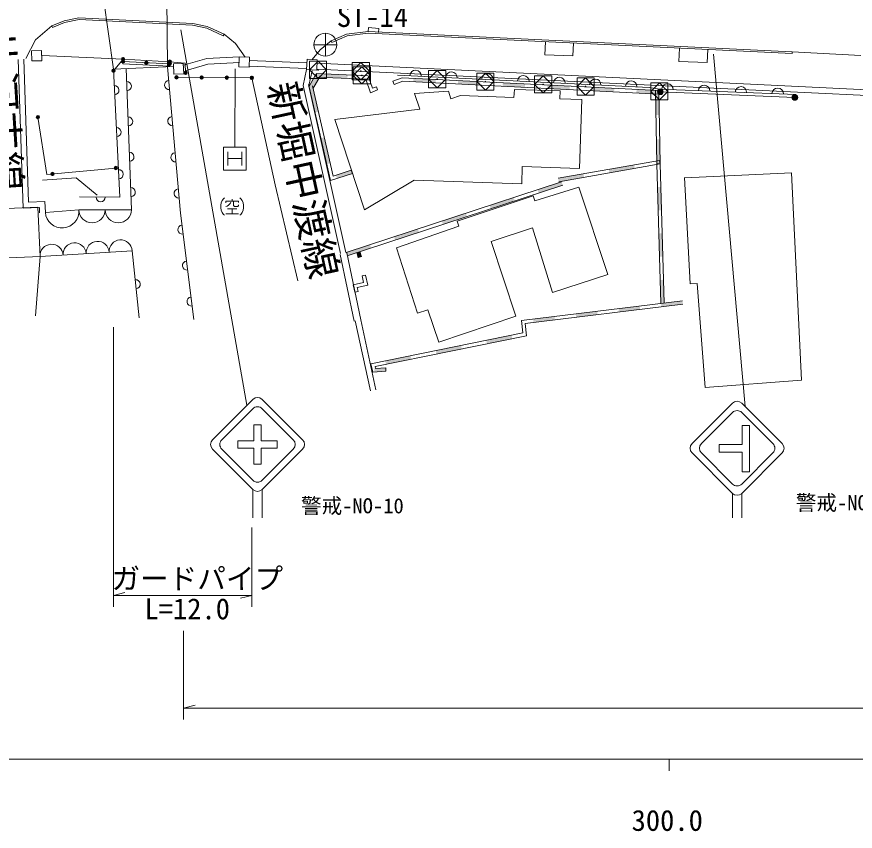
# Model space of a CAD drawing. Units: millimetres, scale not verified. Extents: x 40000 to 680000, y 20000 to 380000.
# Drawn here: x 310968 to 384284, y 198715 to 269890 of the extents above; entities that cross this region are included whole.
import ezdxf
from ezdxf.enums import TextEntityAlignment as Align

# ---------------------------------------------------------------- set-up
doc = ezdxf.new("R2010")
doc.units = ezdxf.units.MM
doc.header["$LTSCALE"] = 1000
for name, color, linetype, lineweight in [('M-BGD', 7, 'Continuous', 13), ('M-BMK-ROW', 30, 'Continuous', 13), ('M-BMK-SRVR', 3, 'Continuous', 13), ('M-STR-HTXT', 7, 'Continuous', 13), ('M-STR-STRC', 7, 'Continuous', 13), ('M-TTL-BAND', 7, 'Continuous', 13)]:
    doc.layers.add(name, color=color, linetype=linetype, lineweight=lineweight)
doc.layers.add('M-BGD-HTXT', color=7, linetype='Continuous')
doc.styles.add('ＭＳ ゴシック', font='')
doc.styles.get('ＭＳ ゴシック').set_extended_font_data('MS Gothic')

msp = doc.modelspace()

# ---------------------------------------------------------------- hatches: boundary and pattern name
at = {"layer": 'M-BGD'}
for points in [[(337148, 264906), (336518, 263780), (336868, 263585), (337497, 264711)], [(339893, 264799), (337184, 264922), (337171, 264622), (339880, 264499)], [(347610, 264410), (345660, 264507), (345645, 264207), (347595, 264110)], [(351511, 264216), (349561, 264313), (349546, 264013), (351496, 263916)], [(355412, 264022), (353462, 264119), (353447, 263819), (355398, 263722)], [(336528, 263777), (337045, 261526), (337337, 261593), (336820, 263844)], [(359314, 263828), (357363, 263925), (357348, 263625), (359299, 263529)], [(363215, 263634), (361264, 263731), (361249, 263432), (363200, 263335)], [(367116, 263440), (365165, 263537), (365150, 263238), (367101, 263141)], [(367153, 261306), (367116, 263440), (366816, 263435), (366853, 261300)], [(337562, 259274), (338078, 257023), (338371, 257090), (337854, 259342)], [(367228, 257036), (367191, 259171), (366891, 259166), (366928, 257031)], [(362792, 256257), (365010, 256646), (364958, 256942), (362740, 256552)], [(338963, 255768), (340313, 256207), (340220, 256492), (338870, 256053)], [(358357, 255477), (360575, 255867), (360523, 256163), (358305, 255773)], [(358609, 255456), (356514, 254771), (356608, 254485), (358702, 255171)], [(367344, 252983), (367286, 255010), (366986, 255001), (367044, 252975)], [(354420, 254085), (352326, 253400), (352419, 253115), (354514, 253800)], [(350232, 252715), (348138, 252030), (348231, 251745), (350325, 252430)], [(346044, 251345), (343950, 250660), (344043, 250375), (346137, 251060)], [(367460, 248930), (367402, 250957), (367102, 250948), (367160, 248921)], [(341856, 249974), (339761, 249289), (339855, 249004), (341949, 249689)], [(341108, 248897), (340980, 249375), (340690, 249297), (340818, 248820)], [(367576, 244877), (367518, 246904), (367218, 246895), (367276, 244868)], [(369168, 245072), (367304, 244844), (367341, 244546), (369204, 244774)], [(361714, 244159), (359851, 243931), (359888, 243633), (361751, 243861)], [(365441, 244615), (363578, 244387), (363614, 244089), (365478, 244318)], [(357988, 243702), (356125, 243474), (356161, 243176), (358024, 243405)], [(354232, 242064), (352024, 241614), (352084, 241320), (354292, 241770)], [(349816, 241164), (347609, 240715), (347669, 240421), (349876, 240871)], [(345401, 240265), (343193, 239815), (343253, 239521), (345461, 239971)], [(342243, 238853), (343244, 238915), (343226, 239215), (342224, 239152)]]:
    msp.add_hatch(color=256, dxfattribs=at).paths.add_polyline_path(points)

# ---------------------------------------------------------------- linework, layer by layer
for p, q in [((316906, 283309), (319414, 265321)), ((323918, 283619), (324154, 265507)), ((314048, 269104), (314105, 268965)), ((329026, 268225), (329089, 268361)), ((342588, 268523), (342617, 268877)), ((338448, 267785), (338508, 267647)), ((359645, 267585), (359597, 266472)), ((371381, 267023), (371332, 265884)), ((311524, 253171), (311085, 266170)), ((312006, 253693), (311584, 266187)), ((313180, 266517), (320265, 266186)), ((320265, 266186), (319429, 265179)), ((320243, 265787), (320265, 266186)), ((324348, 265964), (320265, 266186)), ((378763, 266669), (378771, 266819)), ((384781, 266506), (378771, 266819)), ((324645, 265540), (319414, 265321)), ((324326, 265564), (320243, 265787)), ((324337, 265764), (320254, 265987)), ((324348, 265964), (324326, 265564)), ((336277, 265367), (331299, 265574)), ((336298, 265866), (331320, 266074)), ((390965, 263225), (337228, 265822)), ((320533, 265380), (320990, 253028)), ((336316, 265273), (336000, 263872)), ((336804, 265163), (336512, 263871)), ((337148, 264906), (336519, 263780)), ((337497, 264711), (336868, 263585)), ((337184, 264921), (337171, 264621)), ((341706, 264717), (337184, 264921)), ((390940, 262725), (337204, 265322)), ((342068, 263646), (341706, 264717)), ((344265, 264801), (366265, 263715)), ((324937, 264598), (331521, 264554)), ((331521, 264554), (333563, 255193)), ((336488, 263981), (339752, 249298)), ((341488, 264426), (337171, 264621)), ((341884, 263253), (341488, 264426)), ((344678, 264555), (343861, 264255)), ((343861, 264255), (343964, 263974)), ((344724, 264252), (343964, 263974)), ((367116, 263440), (344678, 264555)), ((367101, 263140), (344724, 264252)), ((336000, 263872), (339264, 249189)), ((336528, 263776), (338408, 255587)), ((336821, 263843), (338627, 255973)), ((342521, 263500), (341884, 263253)), ((342413, 263780), (342068, 263646)), ((342413, 263780), (342521, 263500)), ((348708, 263378), (345749, 263176)), ((348926, 262719), (348708, 263378)), ((354487, 263545), (354437, 262845)), ((354487, 263545), (358483, 263411)), ((366928, 257030), (366816, 263435)), ((367228, 257036), (367116, 263440)), ((367243, 263336), (379007, 262841)), ((348926, 262719), (349773, 262997)), ((348926, 262719), (349773, 262997)), ((349773, 262997), (354437, 262845)), ((338778, 260900), (341377, 253010)), ((355168, 256795), (355118, 255296)), ((355168, 256795), (360165, 256628)), ((358305, 255772), (367176, 257331)), ((358357, 255477), (367228, 257036)), ((367228, 257036), (366928, 257027)), ((367276, 244868), (366928, 257027)), ((367228, 257036), (367176, 257331)), ((367576, 244876), (367228, 257036)), ((338408, 255587), (340313, 256206)), ((338627, 255973), (340221, 256491)), ((340313, 256206), (340221, 256491)), ((369370, 255816), (378724, 256261)), ((378724, 256261), (379586, 238137)), ((333563, 255193), (335535, 246828)), ((358609, 255455), (339762, 249289)), ((358702, 255170), (339855, 249004)), ((341377, 253010), (345724, 255610)), ((345724, 255610), (355118, 255296)), ((369368, 255852), (369848, 246550)), ((329806, 253945), (329806, 253785)), ((329406, 253105), (330206, 253105)), ((329806, 253105), (329806, 252665)), ((329246, 252665), (330366, 252665)), ((313001, 248936), (321060, 249450)), ((321060, 249450), (321676, 243578)), ((340818, 248819), (340691, 249297)), ((341108, 248897), (340980, 249374)), ((313001, 248936), (312595, 243747)), ((339252, 249129), (340480, 243288)), ((339839, 249253), (341067, 243412)), ((341469, 247308), (341175, 247246)), ((341297, 246668), (341175, 247246)), ((341651, 246440), (341469, 247308)), ((340394, 246463), (341297, 246668)), ((340515, 245835), (340394, 246463)), ((340744, 246235), (341651, 246440)), ((369848, 246550), (370468, 246582)), ((340810, 245891), (340515, 245835)), ((340810, 245891), (340744, 246235)), ((369168, 245072), (355110, 243349)), ((369205, 244774), (355434, 243087)), ((341061, 243414), (342374, 237293)), ((340572, 243309), (341885, 237188)), ((355110, 243349), (355205, 242262)), ((355434, 243087), (355527, 242021)), ((355205, 242262), (341936, 239558)), ((355527, 242021), (342303, 239327)), ((341936, 239558), (342115, 238844)), ((342303, 239327), (342345, 239159)), ((342345, 239159), (343226, 239214)), ((343245, 238915), (343226, 239214)), ((342115, 238844), (343245, 238915))]:
    msp.add_line(p, q, dxfattribs=at)
for points in [[(314048, 269104), (312618, 267878), (311772, 266236)], [(329089, 268361), (327630, 269030), (326367, 269304), (316406, 269795), (315106, 269537), (314048, 269104)], [(329026, 268225), (327582, 268887), (326348, 269154), (316417, 269644), (315149, 269393), (314105, 268965)], [(330929, 266371), (330083, 267547), (329089, 268361)], [(338448, 267785), (339805, 268368), (341696, 268596), (378771, 266819)], [(338508, 267647), (339844, 268222), (341701, 268446), (378763, 266669)], [(342617, 268877), (341723, 268950), (341694, 268596)], [(336800, 266159), (337483, 266996), (338448, 267785)], [(359597, 266472), (357151, 266578), (357200, 267703)], [(371332, 265884), (368874, 265991), (368924, 267140)], [(330415, 266390), (327588, 266246), (325560, 265648)], [(324154, 265507), (325270, 252731), (326457, 243431)], [(325731, 264989), (325692, 265842), (324348, 265964)], [(330440, 265890), (327672, 265750), (325701, 265168)], [(319414, 265321), (319976, 254112), (316466, 254144)], [(358483, 263411), (358460, 262715), (360367, 262651), (360165, 256628)], [(366265, 263715), (367161, 263562), (379109, 263095)], [(338778, 260900), (346201, 261823), (345749, 263176)], [(319632, 256671), (313598, 256113), (312814, 261127)], [(313227, 255610), (316158, 255813), (317992, 254302)], [(313466, 252785), (313413, 253757), (312006, 253693)], [(329126, 254065), (329046, 253985), (328926, 253825), (328846, 253625), (328806, 253425), (328806, 253185), (328846, 252985), (328926, 252785), (329046, 252625), (329126, 252545)], [(329246, 253625), (329246, 253785), (330366, 253785), (330366, 253665)], [(329926, 253745), (329926, 253385), (330006, 253305), (330286, 253305), (330366, 253385), (330366, 253465)], [(330486, 254065), (330566, 253985), (330686, 253825), (330766, 253625), (330806, 253425), (330806, 253185), (330766, 252985), (330686, 252785), (330566, 252625), (330486, 252545)], [(312967, 252758), (312941, 253235), (311524, 253171)], [(313466, 252785), (316401, 253022), (320990, 253028)], [(329686, 253665), (329606, 253545), (329486, 253425), (329366, 253345), (329246, 253305)], [(379586, 238137), (371168, 237489), (370468, 246582)]]:
    msp.add_lwpolyline(points, dxfattribs=at)
for points in [[(312262, 266923), (312276, 266038), (313146, 266053), (313131, 266937)], [(331322, 266351), (330415, 266390), (330378, 265524), (331285, 265485)], [(336352, 266174), (336316, 265273), (337205, 265238), (337240, 266139)], [(324698, 264863), (325562, 264894), (325530, 265798), (324666, 265767)], [(344180, 249696), (346006, 243986), (346922, 244283), (347884, 241442), (354600, 243716), (352443, 250247), (356051, 251439), (357823, 245786), (362645, 247369), (360104, 255013), (356279, 253796), (356133, 254236), (349490, 252028), (349615, 251581)], [(307526, 248696), (313001, 248936), (312811, 253265), (307336, 253024)]]:
    msp.add_lwpolyline(points, close=True, dxfattribs=at)
for centre, radius in [((320265, 266186), 150), ((320265, 266186), 132), ((320265, 266186), 114), ((320265, 266186), 96), ((320265, 266186), 78), ((320265, 266186), 60), ((320265, 266186), 42), ((320265, 266186), 24), ((320265, 266186), 6), ((320254, 265987), 150), ((320254, 265987), 132), ((320254, 265987), 114), ((320254, 265987), 96), ((320254, 265987), 78), ((320254, 265987), 60), ((320254, 265987), 42), ((320254, 265987), 24), ((320254, 265987), 6), ((322295, 265875), 150), ((322295, 265875), 132), ((322295, 265875), 114), ((322295, 265875), 96), ((322295, 265875), 78), ((322295, 265875), 60), ((322295, 265875), 42), ((322295, 265875), 24), ((322295, 265875), 6), ((324337, 265764), 150), ((324348, 265964), 150), ((324337, 265764), 132), ((324348, 265964), 132), ((324337, 265764), 114), ((324348, 265964), 114), ((324337, 265764), 96), ((324348, 265964), 96), ((324337, 265764), 78), ((324348, 265964), 78), ((324337, 265764), 60), ((324348, 265964), 60), ((324337, 265764), 42), ((324348, 265964), 42), ((324337, 265764), 24), ((324348, 265964), 24), ((324337, 265764), 6), ((324348, 265964), 6), ((319429, 265179), 150), ((319429, 265179), 132), ((319429, 265179), 114), ((319429, 265179), 96), ((319429, 265179), 78), ((319429, 265179), 60), ((319429, 265179), 42), ((319429, 265179), 24), ((319429, 265179), 6), ((324937, 264598), 150), ((324937, 264598), 132), ((324937, 264598), 114), ((324937, 264598), 96), ((324937, 264598), 78), ((325731, 264989), 150), ((325731, 264989), 132), ((325731, 264989), 114), ((325731, 264989), 96), ((325731, 264989), 78), ((325731, 264989), 60), ((325731, 264989), 42), ((325731, 264989), 24), ((325731, 264989), 6), ((327132, 264583), 150), ((327132, 264583), 132), ((327132, 264583), 114), ((327132, 264583), 96), ((329326, 264569), 150), ((329326, 264569), 132), ((329326, 264569), 114), ((331521, 264554), 150), ((331521, 264554), 132), ((324937, 264598), 60), ((324937, 264598), 42), ((324937, 264598), 24), ((324937, 264598), 6), ((327132, 264583), 78), ((327132, 264583), 60), ((327132, 264583), 42), ((327132, 264583), 24), ((327132, 264583), 6), ((329326, 264569), 96), ((329326, 264569), 78), ((329326, 264569), 60), ((329326, 264569), 42), ((329326, 264569), 24), ((329326, 264569), 6), ((331521, 264554), 114), ((331521, 264554), 96), ((331521, 264554), 78), ((331521, 264554), 60), ((331521, 264554), 42), ((331521, 264554), 24), ((331521, 264554), 6), ((367243, 263336), 250), ((367243, 263336), 220), ((367243, 263336), 190), ((367243, 263336), 160), ((367243, 263336), 130), ((367243, 263336), 100), ((367243, 263336), 70), ((367243, 263336), 40), ((367243, 263336), 10), ((379007, 262841), 250), ((379007, 262841), 220), ((379007, 262841), 190), ((379007, 262841), 160), ((379007, 262841), 130), ((379007, 262841), 100), ((379007, 262841), 70), ((379007, 262841), 40), ((379007, 262841), 10), ((312814, 261127), 150), ((312814, 261127), 132), ((312814, 261127), 114), ((312814, 261127), 96), ((312814, 261127), 78), ((312814, 261127), 60), ((312814, 261127), 42), ((312814, 261127), 24), ((312814, 261127), 6), ((319632, 256671), 150), ((319632, 256671), 132), ((319632, 256671), 114), ((319632, 256671), 96), ((319632, 256671), 78), ((319632, 256671), 60), ((319632, 256671), 42), ((319632, 256671), 24), ((319632, 256671), 6), ((314088, 256158), 150), ((314088, 256158), 132), ((314088, 256158), 114), ((314088, 256158), 96), ((314088, 256158), 78), ((314088, 256158), 60), ((314088, 256158), 42), ((314088, 256158), 24), ((314088, 256158), 6)]:
    msp.add_circle(centre, radius, dxfattribs=at)
for centre, radius, start, end in [((345836, 264723), 500, 357.17346, 177.17346), ((348979, 264568), 500, 357.17346, 177.17346), ((352122, 264413), 500, 357.17346, 177.17346), ((355265, 264258), 500, 357.17346, 177.17346), ((320590, 263836), 400, 272.11863, 92.11863), ((324292, 263927), 400, 94.99545, 274.99545), ((358408, 264103), 500, 357.17346, 177.17346), ((361551, 263947), 500, 357.17346, 177.17346), ((364694, 263792), 500, 357.17346, 177.17346), ((367860, 263535), 500, 357.76054, 177.76054), ((319506, 263482), 400, 272.87039, 92.87039), ((371074, 263409), 500, 357.76054, 177.76054), ((374288, 263283), 500, 357.76054, 177.76054), ((377502, 263158), 500, 357.76054, 177.76054), ((320704, 260748), 400, 272.11863, 92.11863), ((324568, 260768), 400, 94.99545, 274.99545), ((319691, 259803), 400, 272.87039, 92.87039), ((320818, 257660), 400, 272.11863, 92.11863), ((324844, 257608), 400, 94.99545, 274.99545), ((319875, 256124), 400, 272.87039, 92.87039), ((320933, 254572), 400, 272.11863, 92.11863), ((325120, 254449), 400, 94.99545, 274.99545), ((318307, 254127), 400, 179.48765, 359.48765), ((314933, 252904), 1472, 184.61961, 4.61961), ((317548, 253024), 1147, 180.07432, 0.07432), ((319843, 253027), 1147, 180.07432, 0.07432), ((325454, 251296), 400, 97.26997, 277.26997), ((314008, 249001), 1009, 3.65053, 183.65053), ((316023, 249129), 1009, 3.65053, 183.65053), ((318038, 249258), 1009, 3.65053, 183.65053), ((320053, 249386), 1009, 3.65053, 183.65053), ((325855, 248150), 400, 97.26997, 277.26997), ((321368, 246514), 400, 275.98964, 95.98964), ((326256, 245004), 400, 97.26997, 277.26997)]:
    msp.add_arc(centre, radius, start, end, dxfattribs=at)
at = {"layer": 'M-BMK-ROW'}
for points in [[(337310, 266005), (338060, 266005), (338060, 264505), (336560, 264505), (336560, 266005)], [(337310, 266005), (336560, 265255), (337310, 264505), (338060, 265255)], [(341052, 265889), (341802, 265889), (341802, 264389), (340302, 264389), (340302, 265889)], [(341052, 265889), (340302, 265139), (341052, 264389), (341802, 265139)], [(341140, 265517), (341890, 265517), (341890, 264017), (340390, 264017), (340390, 265517)], [(341140, 265517), (340390, 264767), (341140, 264017), (341890, 264767)], [(347723, 265188), (348473, 265188), (348473, 263688), (346973, 263688), (346973, 265188)], [(347723, 265188), (346973, 264438), (347723, 263688), (348473, 264438)], [(351940, 264975), (352690, 264975), (352690, 263475), (351190, 263475), (351190, 264975)], [(351940, 264975), (351190, 264225), (351940, 263475), (352690, 264225)], [(356998, 264733), (357748, 264733), (357748, 263233), (356248, 263233), (356248, 264733)], [(356998, 264733), (356248, 263983), (356998, 263233), (357748, 263983)], [(360710, 264554), (361460, 264554), (361460, 263054), (359960, 263054), (359960, 264554)], [(360710, 264554), (359960, 263804), (360710, 263054), (361460, 263804)], [(367156, 264119), (367906, 264119), (367906, 262619), (366406, 262619), (366406, 264119)], [(367156, 264119), (366406, 263369), (367156, 262619), (367906, 263369)]]:
    msp.add_lwpolyline(points, close=True, dxfattribs=at)
for centre in [(337310, 265255), (341052, 265139), (341140, 264767), (347723, 264438), (351940, 264225), (356998, 263983), (360710, 263804), (367156, 263369)]:
    msp.add_circle(centre, 30, dxfattribs=at)
at = {"layer": 'M-BMK-SRVR'}
for p, q in [((337950, 268449), (337950, 266449)), ((336950, 267449), (338950, 267449))]:
    msp.add_line(p, q, dxfattribs=at)
msp.add_circle((337950, 267449), 1000, dxfattribs=at)
at = {"layer": 'M-STR-HTXT'}
for p, q in [((319429, 242751), (319429, 218327)), ((331521, 225256), (331521, 218327)), ((319429, 219327), (320429, 219577)), ((319429, 219327), (331521, 219327)), ((331521, 219327), (330521, 219077)), ((325560, 216213), (325560, 208476)), ((325560, 209476), (326560, 209726)), ((325560, 209476), (562368, 209476))]:
    msp.add_line(p, q, dxfattribs=at)
at = {"layer": 'M-STR-STRC'}
for p, q in [((331096, 235940), (325325, 268763)), ((371879, 266629), (374656, 235831)), ((330071, 265330), (330023, 258510)), ((329435, 258095), (329435, 256895)), ((330635, 258095), (330635, 256895)), ((329435, 257495), (330635, 257495)), ((331612, 236456), (328079, 232922)), ((332427, 236456), (335960, 232922)), ((373550, 236124), (370016, 232590)), ((374364, 236124), (377898, 232590)), ((328893, 232922), (331612, 235641)), ((332427, 235641), (335146, 232922)), ((373550, 235309), (370831, 232590)), ((377083, 232590), (374364, 235309)), ((331697, 232838), (331697, 234243)), ((331697, 234243), (332342, 234243)), ((332342, 232838), (332342, 234243)), ((374390, 234160), (374390, 232503)), ((375038, 234160), (374390, 234160)), ((375038, 230126), (375038, 234160)), ((330292, 232838), (331697, 232838)), ((330292, 232192), (330292, 232838)), ((333747, 232838), (332342, 232838)), ((333747, 232192), (333747, 232838)), ((374390, 232503), (372397, 232503)), ((372397, 232503), (372397, 231855)), ((328079, 232108), (331612, 228574)), ((328893, 232108), (331612, 229389)), ((330292, 232192), (331697, 232192)), ((331697, 232192), (331697, 230787)), ((333747, 232192), (332342, 232192)), ((332342, 232192), (332342, 230787)), ((335960, 232108), (332427, 228574)), ((332427, 229389), (335146, 232108)), ((370016, 231776), (373550, 228242)), ((373550, 229057), (370831, 231776)), ((374390, 231855), (372397, 231855)), ((377898, 231776), (374364, 228242)), ((377083, 231776), (374364, 229057)), ((374390, 230126), (374390, 231855)), ((332342, 230787), (331697, 230787)), ((374390, 230126), (375038, 230126)), ((331612, 228574), (331612, 226092)), ((332427, 228574), (332427, 226092)), ((373550, 228242), (373550, 226092)), ((374364, 228242), (374364, 226092))]:
    msp.add_line(p, q, dxfattribs=at)
msp.add_lwpolyline([(329035, 256495), (329035, 258495), (331035, 258495), (331035, 256495)], close=True, dxfattribs=at)
for centre, start, end in [((332019, 236048), 45, 135), ((373957, 235716), 45, 135), ((332019, 235234), 44.99982, 135), ((373957, 234902), 45, 135.00015), ((328486, 232515), 135, 225), ((329301, 232515), 135, 225.00006), ((334738, 232515), 315.00009, 44.99985), ((335553, 232515), 315, 45), ((370424, 232183), 135, 225), ((371238, 232183), 135.00016, 224.99989), ((376676, 232183), 314.99995, 45), ((377490, 232183), 315, 45), ((332019, 229796), 225.00006, 315.00009), ((373957, 229464), 224.99989, 314.99995), ((332019, 228982), 225, 315), ((373957, 228650), 225, 315)]:
    msp.add_arc(centre, 576, start, end, dxfattribs=at)
at = {"layer": 'M-TTL-BAND'}
for p, q in [((40000, 205000), (579000, 205000)), ((368000, 205000), (368000, 204000))]:
    msp.add_line(p, q, dxfattribs=at)

# ---------------------------------------------------------------- texts
at = {"layer": 'M-BGD-HTXT', "style": 'ＭＳ ゴシック'}
for s, rotation, p in [('片河支線', 273.61, (307218, 268507)), ('新堀中渡線', 282.302, (332180, 263745))]:
    msp.add_text(s, height=2566, rotation=rotation, dxfattribs=at).set_placement(p, align=Align.BOTTOM_LEFT)
at = {"layer": 'M-BMK-SRVR', "style": 'ＭＳ ゴシック'}
msp.add_text('ST-14', height=1833, dxfattribs=at).set_placement((338950, 268449), align=Align.BOTTOM_LEFT)
at = {"layer": 'M-STR-HTXT', "style": 'ＭＳ ゴシック'}
msp.add_text('ガードパイプ', height=1833, dxfattribs=at).set_placement((326751, 219327), align=Align.BOTTOM_CENTER)
msp.add_text('L=12.0', height=1833, dxfattribs=at).set_placement((325871, 219067), align=Align.TOP_CENTER)
at = {"layer": 'M-STR-STRC', "style": 'ＭＳ ゴシック'}
for s, p in [('警戒-NO-11', (379089, 226368)), ('警戒-NO-10', (335818, 226099))]:
    msp.add_text(s, height=1320, dxfattribs=at).set_placement(p, align=Align.BOTTOM_LEFT)
at = {"layer": 'M-TTL-BAND', "style": 'ＭＳ ゴシック'}
msp.add_text('300.0', height=1833, dxfattribs=at).set_placement((367844, 198195), align=Align.BOTTOM_CENTER)

doc.saveas('drawing.dxf')
